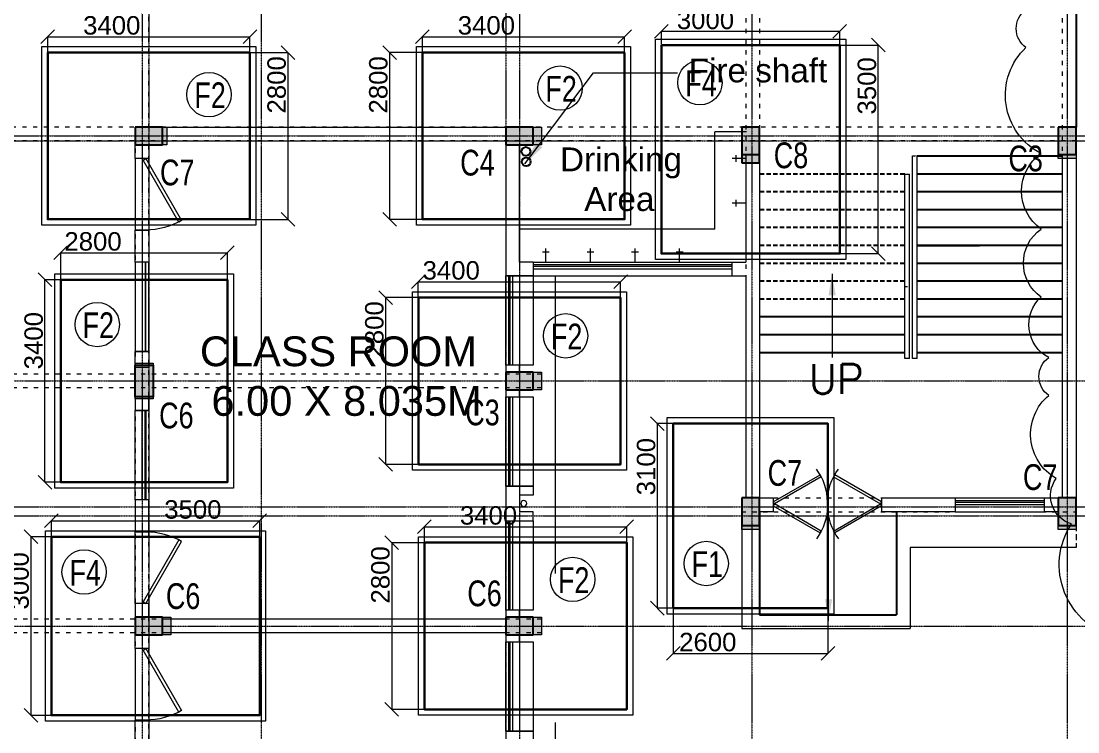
# Model space of a CAD drawing. Header units: inches. Extents: x 719368 to 6315912, y -2624014 to 446967.
# Drawn here: x 5951623 to 5969387, y -2143657 to -2131721 of the extents above; entities that cross this region are included whole.
import ezdxf
from ezdxf.lldxf.tags import DXFTag

# ---------------------------------------------------------------- set-up
doc = ezdxf.new("R2010")
doc.units = ezdxf.units.IN
doc.header["$LTSCALE"] = 20
doc.header["$MEASUREMENT"] = 0
doc.header["$PDMODE"] = 3
for name, pattern in [('ACAD_ISO03W100', [30, 12, -18]), ('CENTER', [2, 1.25, -0.25, 0.25, -0.25]), ('CENTER2', [1.125, 0.75, -0.125, 0.125, -0.125]), ('DASHED2', [0.375, 0.25, -0.125]), ('HIDDEN', [0.375, 0.25, -0.125])]:
    doc.linetypes.add(name, pattern=pattern)
doc.layers.get('0').update_dxf_attribs({"color": 51, "lineweight": 30})
doc.layers.get('Defpoints').update_dxf_attribs({"lineweight": 25})
for name, color, linetype in [('BL', 1, 'Continuous'), ('expension joint', 248, 'Continuous'), ('STAIRS', 1, 'Continuous')]:
    doc.layers.add(name, color=color, linetype=linetype)
for name, color, linetype, lineweight in [('CLL LEV.', 252, 'Continuous', 18), ('COL HATCH', 254, 'Continuous', 5), ('COL.FILL', 6, 'Continuous', 20), ('COLUMN', 2, 'Continuous', 25), ('DIM', 7, 'Continuous', 13), ('DOOR', 43, 'Continuous', 13), ('FIXTURE', 15, 'DASHDOT', 9), ('FOOTING', 73, 'Continuous', 30), ('glass', 5, 'Continuous', 18), ('GRID', 202, 'CENTER', 5), ('HACHE', 6, 'Continuous', 9), ('HIDDEN', 181, 'ACAD_ISO03W100', 18), ('PROJ.', 30, 'DASHED2', 13), ('Railing', 34, 'Continuous', 20), ('STAIR', 4, 'Continuous', 25), ('Text', 7, 'Continuous', 15), ('Ventilator', 6, 'DASHED', 20), ('WALL', 1, 'Continuous', 18), ('window', 71, 'Continuous', 18), ('Window-Wall', 7, 'Continuous', 20)]:
    doc.layers.add(name, color=color, linetype=linetype, lineweight=lineweight)
doc.styles.add('BOLD', font='arial.ttf')
doc.styles.add('DIM SUMBI', font='arial.ttf')
doc.styles.add('L120', font='simplex.shx', dxfattribs={"height": 1})
doc.styles.add('Tabrej', font='romans.shx')
tags = doc.linetypes.add('DASHDOT', pattern=[1, 0.5, -0.25, 0, -0.25]).pattern_tags.tags
tags[10:11] = [DXFTag(74, 4), DXFTag(75, 0), DXFTag(340, '0'), DXFTag(46, 1.0), DXFTag(50, 0.0), DXFTag(44, 0.0), DXFTag(45, 0.0)]
tags[8:9] = [DXFTag(74, 4), DXFTag(75, 0), DXFTag(340, '0'), DXFTag(46, 1.0), DXFTag(50, 0.0), DXFTag(44, 0.0), DXFTag(45, 0.0)]
tags[6:7] = [DXFTag(74, 4), DXFTag(75, 0), DXFTag(340, '0'), DXFTag(46, 1.0), DXFTag(50, 0.0), DXFTag(44, 0.0), DXFTag(45, 0.0)]
tags[4:5] = [DXFTag(74, 4), DXFTag(75, 0), DXFTag(340, '0'), DXFTag(46, 1.0), DXFTag(50, 0.0), DXFTag(44, 0.0), DXFTag(45, 0.0)]
tags = doc.linetypes.add('DASHED', pattern=[0.75, 0.5, -0.25]).pattern_tags.tags
tags[6:7] = [DXFTag(74, 4), DXFTag(75, 0), DXFTag(340, '0'), DXFTag(46, 1.0), DXFTag(50, 0.0), DXFTag(44, 0.0), DXFTag(45, 0.0)]
tags[4:5] = [DXFTag(74, 4), DXFTag(75, 0), DXFTag(340, '0'), DXFTag(46, 1.0), DXFTag(50, 0.0), DXFTag(44, 0.0), DXFTag(45, 0.0)]
doc.dimstyles.new('Current Dim style', dxfattribs={"dimscale": 0.3, "dimtxt": 1.8, "dimasz": 1.2, "dimexe": 0.18, "dimexo": 1, "dimgap": 0.09, "dimtad": 0, "dimzin": 0, "dimdsep": 46, "dimtxsty": 'Tabrej', "dimcen": 0.09, "dimclrd": 256, "dimclre": 256, "dimclrt": 7, "dimadec": 0, "dimazin": 0, "dimtfac": 1, "dimtofl": 0, "dimtmove": 2, "dimatfit": 3, "dimfxl": 0, "dimtolj": 1, "dimtzin": 0, "dimlwd": -1, "dimlwe": -1, "dimarcsym": 0})
doc.dimstyles.new('DIM', dxfattribs={"dimtxt": 0.8, "dimasz": 0.4, "dimexe": 0.18, "dimexo": 0.0625, "dimgap": 0.1, "dimtad": 0, "dimdec": 3, "dimzin": 0, "dimdsep": 46, "dimtxsty": 'Tabrej', "dimcen": 0, "dimclrd": 251, "dimclre": 256, "dimclrt": 7, "dimadec": 0, "dimazin": 0, "dimtfac": 1, "dimtdec": 3, "dimtofl": 0, "dimtmove": 0, "dimatfit": 3, "dimfxl": 0, "dimtolj": 1, "dimtzin": 0, "dimlwd": -1, "dimlwe": -1, "dimarcsym": 0})
doc.dimstyles.new('PL1', dxfattribs={"dimtxt": 275, "dimasz": 230, "dimexe": 0.18, "dimexo": 12, "dimgap": 30, "dimtad": 1, "dimjust": 1, "dimdec": 0, "dimzin": 0, "dimdsep": 46, "dimtxsty": 'BOLD', "dimblk": 'OBLIQUE', "dimcen": 0.09, "dimclrd": 256, "dimclre": 256, "dimadec": 0, "dimazin": 0, "dimtfac": 1, "dimtdec": 0, "dimtofl": 0, "dimtmove": 0, "dimatfit": 3, "dimfxl": 0, "dimtolj": 1, "dimtzin": 0, "dimlwd": -1, "dimlwe": -1, "dimarcsym": 0})

# ---------------------------------------------------------------- blocks, each defined once
blk = doc.blocks.new('C2')
at = {"layer": 'COLUMN'}
h = blk.add_hatch(color=7, dxfattribs=at)
h.dxf.hatch_style = 1
h.paths.add_polyline_path([(0.3, 0), (0, 0), (0, -0.6), (0.3, -0.6)])
for p, q in [((0, 0), (0, -0.6)), ((0.3, 0), (0, 0)), ((0.3, -0.6), (0.3, 0)), ((0, -0.6), (0.3, -0.6))]:
    blk.add_line(p, q, dxfattribs=at)
blk = doc.blocks.new('_Oblique')
at = {"layer": 'STAIR', "color": 0, "lineweight": -2}
blk.add_line((-0.5, -0.5), (0.5, 0.5), dxfattribs=at)
blk = doc.blocks.new('*D211')
at = {"layer": 'Defpoints', "color": 0, "transparency": 16777216}
for p in [(5954557, -2132250), (5954992, -2135050), (5956107, -2135050)]:
    blk.add_point(p, dxfattribs=at)
at = {"layer": 'DIM', "transparency": 16777216}
for p, q in [((5954569, -2132250), (5956107, -2132250)), ((5956107, -2132250), (5956107, -2135050)), ((5955004, -2135050), (5956107, -2135050))]:
    blk.add_line(p, q, dxfattribs=at)
at = {"layer": 'DIM', "transparency": 16777216, "xscale": 230, "yscale": 230, "zscale": 230}
for p, rotation in [((5956107, -2132250), 90), ((5956107, -2135050), 270)]:
    blk.add_blockref('_Oblique', p, dxfattribs=dict(at, rotation=rotation))
at = {"layer": 'DIM', "color": 0, "transparency": 16777216, "insert": (5955919, -2132791), "char_height": 310, "attachment_point": 5, "rotation": 90, "style": 'BOLD'}
blk.add_mtext('\\A1;2800', dxfattribs=at)
blk = doc.blocks.new('*D212')
at = {"layer": 'Defpoints', "color": 0, "transparency": 16777216}
for p in [(5955470, -2131982), (5952070, -2132496), (5955470, -2132488)]:
    blk.add_point(p, dxfattribs=at)
at = {"layer": 'DIM', "transparency": 16777216}
for p, q in [((5952070, -2132484), (5952070, -2131982)), ((5952070, -2131982), (5955470, -2131982)), ((5955470, -2132476), (5955470, -2131982))]:
    blk.add_line(p, q, dxfattribs=at)
at = {"layer": 'DIM', "transparency": 16777216, "xscale": 230, "yscale": 230, "zscale": 230, "rotation": 180}
blk.add_blockref('_Oblique', (5952070, -2131982), dxfattribs=at)
at = {"layer": 'DIM', "transparency": 16777216, "xscale": 230, "yscale": 230, "zscale": 230}
blk.add_blockref('_Oblique', (5955470, -2131982), dxfattribs=at)
at = {"layer": 'DIM', "color": 0, "transparency": 16777216, "insert": (5953147, -2131794), "char_height": 310, "attachment_point": 5, "style": 'BOLD'}
blk.add_mtext('\\A1;3400', dxfattribs=at)
blk = doc.blocks.new('*D213')
at = {"layer": 'Defpoints', "color": 0, "transparency": 16777216}
for p in [(5958832, -2132250), (5957817, -2135050), (5958804, -2135050)]:
    blk.add_point(p, dxfattribs=at)
at = {"layer": 'DIM', "transparency": 16777216}
for p, q in [((5958820, -2132250), (5957817, -2132250)), ((5957817, -2132250), (5957817, -2135050)), ((5958792, -2135050), (5957817, -2135050))]:
    blk.add_line(p, q, dxfattribs=at)
at = {"layer": 'DIM', "transparency": 16777216, "xscale": 230, "yscale": 230, "zscale": 230}
for p, rotation in [((5957817, -2132250), 90), ((5957817, -2135050), 270)]:
    blk.add_blockref('_Oblique', p, dxfattribs=dict(at, rotation=rotation))
at = {"layer": 'DIM', "color": 0, "transparency": 16777216, "insert": (5957629, -2132791), "char_height": 310, "attachment_point": 5, "rotation": 90, "style": 'BOLD'}
blk.add_mtext('\\A1;2800', dxfattribs=at)
blk = doc.blocks.new('*D214')
at = {"layer": 'Defpoints', "color": 0, "transparency": 16777216}
for p in [(5961768, -2131982), (5958368, -2132496), (5961768, -2132488)]:
    blk.add_point(p, dxfattribs=at)
at = {"layer": 'DIM', "transparency": 16777216}
for p, q in [((5958368, -2132484), (5958368, -2131982)), ((5958368, -2131982), (5961768, -2131982)), ((5961768, -2132476), (5961768, -2131982))]:
    blk.add_line(p, q, dxfattribs=at)
at = {"layer": 'DIM', "transparency": 16777216, "xscale": 230, "yscale": 230, "zscale": 230, "rotation": 180}
blk.add_blockref('_Oblique', (5958368, -2131982), dxfattribs=at)
at = {"layer": 'DIM', "transparency": 16777216, "xscale": 230, "yscale": 230, "zscale": 230}
blk.add_blockref('_Oblique', (5961768, -2131982), dxfattribs=at)
at = {"layer": 'DIM', "color": 0, "transparency": 16777216, "insert": (5959444, -2131794), "char_height": 310, "attachment_point": 5, "style": 'BOLD'}
blk.add_mtext('\\A1;3400', dxfattribs=at)
blk = doc.blocks.new('*D215')
at = {"layer": 'Defpoints', "color": 0, "transparency": 16777216}
for p in [(5965385, -2131891), (5962385, -2132124), (5965385, -2132124)]:
    blk.add_point(p, dxfattribs=at)
at = {"layer": 'DIM', "transparency": 16777216}
for p, q in [((5962385, -2132112), (5962385, -2131891)), ((5962385, -2131891), (5965385, -2131891)), ((5965385, -2132112), (5965385, -2131891))]:
    blk.add_line(p, q, dxfattribs=at)
at = {"layer": 'DIM', "transparency": 16777216, "xscale": 230, "yscale": 230, "zscale": 230, "rotation": 180}
blk.add_blockref('_Oblique', (5962385, -2131891), dxfattribs=at)
at = {"layer": 'DIM', "transparency": 16777216, "xscale": 230, "yscale": 230, "zscale": 230}
blk.add_blockref('_Oblique', (5965385, -2131891), dxfattribs=at)
at = {"layer": 'DIM', "color": 0, "transparency": 16777216, "insert": (5963127, -2131702), "char_height": 310, "attachment_point": 5, "style": 'BOLD'}
blk.add_mtext('\\A1;3000', dxfattribs=at)
blk = doc.blocks.new('*D216')
at = {"layer": 'Defpoints', "color": 0, "transparency": 16777216}
for p in [(5964947, -2132124), (5966031, -2132124), (5964785, -2135624)]:
    blk.add_point(p, dxfattribs=at)
at = {"layer": 'DIM', "transparency": 16777216}
for p, q in [((5964959, -2132124), (5966031, -2132124)), ((5966031, -2135624), (5966031, -2132124)), ((5964797, -2135624), (5966031, -2135624))]:
    blk.add_line(p, q, dxfattribs=at)
at = {"layer": 'DIM', "transparency": 16777216, "xscale": 230, "yscale": 230, "zscale": 230}
for p, rotation in [((5966031, -2132124), 90), ((5966031, -2135624), 270)]:
    blk.add_blockref('_Oblique', p, dxfattribs=dict(at, rotation=rotation))
at = {"layer": 'DIM', "color": 0, "transparency": 16777216, "insert": (5965842, -2132808), "char_height": 310, "attachment_point": 5, "rotation": 90, "style": 'BOLD'}
blk.add_mtext('\\A1;3500', dxfattribs=at)
blk = doc.blocks.new('*D219')
at = {"layer": 'Defpoints', "color": 0, "transparency": 16777216}
for p in [(5955090, -2135611), (5952290, -2136065), (5955090, -2136065)]:
    blk.add_point(p, dxfattribs=at)
at = {"layer": 'DIM', "transparency": 16777216}
for p, q in [((5952290, -2136053), (5952290, -2135610)), ((5952290, -2135611), (5955090, -2135611)), ((5955090, -2136053), (5955090, -2135610))]:
    blk.add_line(p, q, dxfattribs=at)
at = {"layer": 'DIM', "transparency": 16777216, "xscale": 230, "yscale": 230, "zscale": 230, "rotation": 180}
blk.add_blockref('_Oblique', (5952290, -2135611), dxfattribs=at)
at = {"layer": 'DIM', "transparency": 16777216, "xscale": 230, "yscale": 230, "zscale": 230}
blk.add_blockref('_Oblique', (5955090, -2135611), dxfattribs=at)
at = {"layer": 'DIM', "color": 0, "transparency": 16777216, "insert": (5952832, -2135422), "char_height": 310, "attachment_point": 5, "style": 'BOLD'}
blk.add_mtext('\\A1;2800', dxfattribs=at)
blk = doc.blocks.new('*D220')
at = {"layer": 'Defpoints', "color": 0, "transparency": 16777216}
for p in [(5952023, -2136065), (5952529, -2136065), (5952536, -2139465)]:
    blk.add_point(p, dxfattribs=at)
at = {"layer": 'DIM', "transparency": 16777216}
for p, q in [((5952517, -2136065), (5952023, -2136065)), ((5952023, -2139465), (5952023, -2136065)), ((5952524, -2139465), (5952023, -2139465))]:
    blk.add_line(p, q, dxfattribs=at)
at = {"layer": 'DIM', "transparency": 16777216, "xscale": 230, "yscale": 230, "zscale": 230}
for p, rotation in [((5952023, -2136065), 90), ((5952023, -2139465), 270)]:
    blk.add_blockref('_Oblique', p, dxfattribs=dict(at, rotation=rotation))
at = {"layer": 'DIM', "color": 0, "transparency": 16777216, "insert": (5951835, -2137088), "char_height": 310, "attachment_point": 5, "rotation": 90, "style": 'BOLD'}
blk.add_mtext('\\A1;3400', dxfattribs=at)
blk = doc.blocks.new('*D221')
at = {"layer": 'Defpoints', "color": 0, "transparency": 16777216}
for p in [(5958765, -2136365), (5957750, -2139165), (5958736, -2139165)]:
    blk.add_point(p, dxfattribs=at)
at = {"layer": 'DIM', "transparency": 16777216}
for p, q in [((5958753, -2136365), (5957750, -2136365)), ((5957750, -2136365), (5957750, -2139165)), ((5958724, -2139165), (5957750, -2139165))]:
    blk.add_line(p, q, dxfattribs=at)
at = {"layer": 'DIM', "transparency": 16777216, "xscale": 230, "yscale": 230, "zscale": 230}
for p, rotation in [((5957750, -2136365), 90), ((5957750, -2139165), 270)]:
    blk.add_blockref('_Oblique', p, dxfattribs=dict(at, rotation=rotation))
at = {"layer": 'DIM', "color": 0, "transparency": 16777216, "insert": (5957562, -2136906), "char_height": 310, "attachment_point": 5, "rotation": 90, "style": 'BOLD'}
blk.add_mtext('\\A1;2800', dxfattribs=at)
blk = doc.blocks.new('*D222')
at = {"layer": 'Defpoints', "color": 0, "transparency": 16777216}
for p in [(5961700, -2136097), (5958300, -2136611), (5961700, -2136603)]:
    blk.add_point(p, dxfattribs=at)
at = {"layer": 'DIM', "transparency": 16777216}
for p, q in [((5958300, -2136599), (5958300, -2136097)), ((5958300, -2136097), (5961700, -2136097)), ((5961700, -2136591), (5961700, -2136097))]:
    blk.add_line(p, q, dxfattribs=at)
at = {"layer": 'DIM', "transparency": 16777216, "xscale": 230, "yscale": 230, "zscale": 230, "rotation": 180}
blk.add_blockref('_Oblique', (5958300, -2136097), dxfattribs=at)
at = {"layer": 'DIM', "transparency": 16777216, "xscale": 230, "yscale": 230, "zscale": 230}
blk.add_blockref('_Oblique', (5961700, -2136097), dxfattribs=at)
at = {"layer": 'DIM', "color": 0, "transparency": 16777216, "insert": (5958853, -2135909), "char_height": 310, "attachment_point": 5, "style": 'BOLD'}
blk.add_mtext('\\A1;3400', dxfattribs=at)
blk = doc.blocks.new('*D223')
at = {"layer": 'Defpoints', "color": 0, "transparency": 16777216}
for p in [(5965185, -2141130), (5962585, -2141273), (5965185, -2142339)]:
    blk.add_point(p, dxfattribs=at)
at = {"layer": 'DIM', "transparency": 16777216}
for p, q in [((5965185, -2141142), (5965185, -2142339)), ((5962585, -2141285), (5962585, -2142339)), ((5962585, -2142339), (5965185, -2142339))]:
    blk.add_line(p, q, dxfattribs=at)
at = {"layer": 'DIM', "transparency": 16777216, "xscale": 230, "yscale": 230, "zscale": 230, "rotation": 180}
blk.add_blockref('_Oblique', (5962585, -2142339), dxfattribs=at)
at = {"layer": 'DIM', "transparency": 16777216, "xscale": 230, "yscale": 230, "zscale": 230}
blk.add_blockref('_Oblique', (5965185, -2142339), dxfattribs=at)
at = {"layer": 'DIM', "color": 0, "transparency": 16777216, "insert": (5963166, -2142151), "char_height": 310, "attachment_point": 5, "style": 'BOLD'}
blk.add_mtext('\\A1;2600', dxfattribs=at)
blk = doc.blocks.new('*D224')
at = {"layer": 'Defpoints', "color": 0, "transparency": 16777216}
for p in [(5962318, -2138480), (5962824, -2138480), (5962831, -2141580)]:
    blk.add_point(p, dxfattribs=at)
at = {"layer": 'DIM', "transparency": 16777216}
for p, q in [((5962812, -2138480), (5962318, -2138480)), ((5962318, -2141580), (5962318, -2138480)), ((5962819, -2141580), (5962318, -2141580))]:
    blk.add_line(p, q, dxfattribs=at)
at = {"layer": 'DIM', "transparency": 16777216, "xscale": 230, "yscale": 230, "zscale": 230}
for p, rotation in [((5962318, -2138480), 90), ((5962318, -2141580), 270)]:
    blk.add_blockref('_Oblique', p, dxfattribs=dict(at, rotation=rotation))
at = {"layer": 'DIM', "color": 0, "transparency": 16777216, "insert": (5962130, -2139203), "char_height": 310, "attachment_point": 5, "rotation": 90, "style": 'BOLD'}
blk.add_mtext('\\A1;3100', dxfattribs=at)
blk = doc.blocks.new('*D227')
at = {"layer": 'Defpoints', "color": 0, "transparency": 16777216}
for p in [(5952938, -2140380), (5951788, -2143380), (5952581, -2143380)]:
    blk.add_point(p, dxfattribs=at)
at = {"layer": 'DIM', "transparency": 16777216}
for p, q in [((5952926, -2140380), (5951787, -2140380)), ((5951788, -2140380), (5951788, -2143380)), ((5952569, -2143380), (5951787, -2143380))]:
    blk.add_line(p, q, dxfattribs=at)
at = {"layer": 'DIM', "transparency": 16777216, "xscale": 230, "yscale": 230, "zscale": 230}
for p, rotation in [((5951788, -2140380), 90), ((5951788, -2143380), 270)]:
    blk.add_blockref('_Oblique', p, dxfattribs=dict(at, rotation=rotation))
at = {"layer": 'DIM', "color": 0, "transparency": 16777216, "insert": (5951599, -2141121), "char_height": 310, "attachment_point": 5, "rotation": 90, "style": 'BOLD'}
blk.add_mtext('\\A1;3000', dxfattribs=at)
blk = doc.blocks.new('*D228')
at = {"layer": 'Defpoints', "color": 0, "transparency": 16777216}
for p in [(5955633, -2140112), (5952133, -2140626), (5955633, -2140618)]:
    blk.add_point(p, dxfattribs=at)
at = {"layer": 'DIM', "transparency": 16777216}
for p, q in [((5952133, -2140614), (5952133, -2140112)), ((5952133, -2140112), (5955633, -2140112)), ((5955633, -2140606), (5955633, -2140112))]:
    blk.add_line(p, q, dxfattribs=at)
at = {"layer": 'DIM', "transparency": 16777216, "xscale": 230, "yscale": 230, "zscale": 230, "rotation": 180}
blk.add_blockref('_Oblique', (5952133, -2140112), dxfattribs=at)
at = {"layer": 'DIM', "transparency": 16777216, "xscale": 230, "yscale": 230, "zscale": 230}
blk.add_blockref('_Oblique', (5955633, -2140112), dxfattribs=at)
at = {"layer": 'DIM', "color": 0, "transparency": 16777216, "insert": (5954510, -2139924), "char_height": 310, "attachment_point": 5, "style": 'BOLD'}
blk.add_mtext('\\A1;3500', dxfattribs=at)
blk = doc.blocks.new('*D229')
at = {"layer": 'Defpoints', "color": 0, "transparency": 16777216}
for p in [(5958868, -2140480), (5957853, -2143280), (5958839, -2143280)]:
    blk.add_point(p, dxfattribs=at)
at = {"layer": 'DIM', "transparency": 16777216}
for p, q in [((5958856, -2140480), (5957853, -2140480)), ((5957853, -2140480), (5957853, -2143280)), ((5958827, -2143280), (5957853, -2143280))]:
    blk.add_line(p, q, dxfattribs=at)
at = {"layer": 'DIM', "transparency": 16777216, "xscale": 230, "yscale": 230, "zscale": 230}
for p, rotation in [((5957853, -2140480), 90), ((5957853, -2143280), 270)]:
    blk.add_blockref('_Oblique', p, dxfattribs=dict(at, rotation=rotation))
at = {"layer": 'DIM', "color": 0, "transparency": 16777216, "insert": (5957664, -2141021), "char_height": 310, "attachment_point": 5, "rotation": 90, "style": 'BOLD'}
blk.add_mtext('\\A1;2800', dxfattribs=at)
blk = doc.blocks.new('*D230')
at = {"layer": 'Defpoints', "color": 0, "transparency": 16777216}
for p in [(5961803, -2140212), (5958403, -2140726), (5961803, -2140718)]:
    blk.add_point(p, dxfattribs=at)
at = {"layer": 'DIM', "transparency": 16777216}
for p, q in [((5958403, -2140714), (5958403, -2140212)), ((5958403, -2140212), (5961803, -2140212)), ((5961803, -2140706), (5961803, -2140212))]:
    blk.add_line(p, q, dxfattribs=at)
at = {"layer": 'DIM', "transparency": 16777216, "xscale": 230, "yscale": 230, "zscale": 230, "rotation": 180}
blk.add_blockref('_Oblique', (5958403, -2140212), dxfattribs=at)
at = {"layer": 'DIM', "transparency": 16777216, "xscale": 230, "yscale": 230, "zscale": 230}
blk.add_blockref('_Oblique', (5961803, -2140212), dxfattribs=at)
at = {"layer": 'DIM', "color": 0, "transparency": 16777216, "insert": (5959480, -2140024), "char_height": 310, "attachment_point": 5, "style": 'BOLD'}
blk.add_mtext('\\A1;3400', dxfattribs=at)
blk = doc.blocks.new('1.5 M Window')
at = {"layer": 'CLL LEV.'}
for p, q in [((-0.23, 0), (-0.46, 0)), ((-0.46, 0), (-0.46, -1.5)), ((-0.46, -1.5), (-0.23, -1.5))]:
    blk.add_line(p, q, dxfattribs=at)
at = {"layer": 'window'}
for p, q in [((-0.065, 0), (-0.065, -1.5)), ((-0.05, -1.5), (-0.05, 0))]:
    blk.add_line(p, q, dxfattribs=at)
at = {"layer": 'Window-Wall'}
for p, q in [((0, 0), (-0.23, 0)), ((-0.23, 0), (-0.23, -1.5)), ((-0.115, 0), (-0.115, -1.5)), ((0, -1.5), (0, 0)), ((-0.23, -1.5), (0, -1.5))]:
    blk.add_line(p, q, dxfattribs=at)
blk = doc.blocks.new('VENTILATOR')
at = {"layer": 'Ventilator', "ltscale": 0.02}
for p, q in [((-0.18, -1.5), (-0.18, 0)), ((-0.165, 0), (-0.165, -1.5))]:
    blk.add_line(p, q, dxfattribs=at)
at = {"layer": 'Window-Wall'}
for p, q in [((-0.23, 0), (0, 0)), ((-0.23, -1.5), (-0.23, 0)), ((-0.115, 0), (-0.115, -1.5)), ((0, 0), (0, -1.5)), ((-0.23, -1.5), (0, -1.5))]:
    blk.add_line(p, q, dxfattribs=at)
blk = doc.blocks.new('New Shaft')
at = {"layer": 'FIXTURE'}
blk.add_circle((0.327, -0.302), 0.05, dxfattribs=at)
at = {"layer": 'WALL'}
for p, q in [((0.035, 0), (0.62, 0)), ((0.035, 0), (0.035, -0.46)), ((0.62, 0), (0.62, -0.46)), ((0.185, -0.46), (0.185, -0.23)), ((0.185, -0.23), (0.47, -0.23)), ((0.47, -0.46), (0.47, -0.23)), ((0.035, -0.46), (0.185, -0.46)), ((0.62, -0.46), (0.47, -0.46))]:
    blk.add_line(p, q, dxfattribs=at)
blk = doc.blocks.new('*U81')
for p, q in [((0, 0), (0, 6)), ((40, 0), (40, 6))]:
    blk.add_line(p, q)
blk.add_lwpolyline([(0, 0), (34.64, -20), (35.52, -18.48), (0.88, 1.52)], close=True)
blk.add_arc((0, 0), 40, 330, 360)
blk = doc.blocks.new('New Doors')
at = {"layer": 'DOOR'}
blk.add_line((0, 0.18), (1.199, 0.18), dxfattribs=at)
at = {"layer": 'DOOR', "xscale": 0.0299845412869386, "yscale": 0.0299845412869386, "zscale": 0.0299845412869386}
blk.add_blockref('*U81', (0, 0), dxfattribs=at)
blk = doc.blocks.new('A$C65A3360F')
at = {"layer": 'FIXTURE', "linetype": 'CENTER2'}
for p, q in [((0, 0), (-0.23, 0)), ((0, 0), (-0.23, 0)), ((-0.166, 0.057), (-0.166, 0)), ((-0.166, 0.057), (-0.166, 0)), ((-0.166, 0), (-0.166, -0.057)), ((-0.166, 0), (-0.166, -0.057))]:
    blk.add_line(p, q, dxfattribs=at)
blk = doc.blocks.new('Door - Left Hung 36 in.')
blk.add_lwpolyline([(0.75, -1.3), (0, 0), (31.18, 18), (31.93, 16.7)], close=True)
blk.add_arc((0, 0), 36, 0, 37.31013)
blk = doc.blocks.new('A$C0E890EBD')
at = {"layer": 'COL HATCH', "linetype": 'CENTER2'}
h = blk.add_hatch(color=3, dxfattribs=at)
h.dxf.hatch_style = 1
h.paths.add_polyline_path([(22.4234, 8.53), (22.4234, 8.23), (22.8834, 8.23), (22.8834, 8.53)])
h = blk.add_hatch(color=3, dxfattribs=at)
h.dxf.hatch_style = 1
h.paths.add_polyline_path([(28.6534, 8.53), (28.6534, 8.23), (29.1134, 8.23), (29.1134, 8.53)])
h = blk.add_hatch(color=3, dxfattribs=at)
h.dxf.hatch_style = 1
h.paths.add_polyline_path([(32.9184, 8.53), (32.6184, 8.53), (32.6184, 8.07), (32.9184, 8.07)])
h = blk.add_hatch(color=3, dxfattribs=at)
h.dxf.hatch_style = 1
h.paths.add_polyline_path([(38.2384, 8.53), (37.9384, 8.53), (37.9384, 8.07), (38.2384, 8.07)])
at = {"layer": 'COL HATCH'}
h = blk.add_hatch(color=3, dxfattribs=at)
h.dxf.hatch_style = 1
h.paths.add_polyline_path([(22.4234, 4.53), (22.7234, 4.53), (22.7234, 4), (22.4234, 4)])
at = {"layer": 'COL HATCH', "linetype": 'CENTER2'}
h = blk.add_hatch(color=3, dxfattribs=at)
h.dxf.hatch_style = 1
h.paths.add_polyline_path([(28.6534, 4.415), (28.6534, 4.115), (29.1134, 4.115), (29.1134, 4.415)])
h = blk.add_hatch(color=3, dxfattribs=at)
h.dxf.hatch_style = 1
h.paths.add_polyline_path([(32.9184, 2.3), (32.6184, 2.3), (32.6184, 1.84), (32.9184, 1.84)])
h = blk.add_hatch(color=3, dxfattribs=at)
h.dxf.hatch_style = 1
h.paths.add_polyline_path([(38.2384, 2.3), (37.9384, 2.3), (37.9384, 1.84), (38.2384, 1.84)])
h = blk.add_hatch(color=3, dxfattribs=at)
h.dxf.hatch_style = 1
h.paths.add_polyline_path([(22.4234, 0.3), (22.4234, 0), (22.8834, 0), (22.8834, 0.3)])
h = blk.add_hatch(color=3, dxfattribs=at)
h.dxf.hatch_style = 1
h.paths.add_polyline_path([(28.6534, 0.3), (28.6534, 0), (29.1134, 0), (29.1134, 0.3)])
at = {"layer": 'BL'}
for centre in [(28.9909, 8.1199), (28.9961, 7.9458)]:
    blk.add_circle(centre, 0.075, dxfattribs=at)
at = {"layer": 'COLUMN', "color": 3}
for p, q in [((22.4234, 4), (22.4234, 4.53)), ((22.4234, 4.53), (22.7234, 4.53)), ((22.7234, 4.53), (22.7234, 4)), ((22.7234, 4), (22.4234, 4))]:
    blk.add_line(p, q, dxfattribs=at)
at = {"layer": 'COLUMN', "color": 3, "linetype": 'CENTER2'}
for points in [[(22.4234, 8.53), (22.4234, 8.23), (22.8834, 8.23), (22.8834, 8.53), (22.4234, 8.53)], [(28.6534, 8.53), (28.6534, 8.23), (29.1134, 8.23), (29.1134, 8.53), (28.6534, 8.53)], [(32.9184, 8.53), (32.6184, 8.53), (32.6184, 8.07), (32.9184, 8.07), (32.9184, 8.53)], [(38.2384, 8.53), (37.9384, 8.53), (37.9384, 8.07), (38.2384, 8.07), (38.2384, 8.53)], [(28.6534, 4.415), (28.6534, 4.115), (29.1134, 4.115), (29.1134, 4.415), (28.6534, 4.415)], [(32.9184, 2.3), (32.6184, 2.3), (32.6184, 1.84), (32.9184, 1.84), (32.9184, 2.3)], [(38.2384, 2.3), (37.9384, 2.3), (37.9384, 1.84), (38.2384, 1.84), (38.2384, 2.3)], [(22.4234, 0.3), (22.4234, 0), (22.8834, 0), (22.8834, 0.3), (22.4234, 0.3)], [(28.6534, 0.3), (28.6534, 0), (29.1134, 0), (29.1134, 0.3), (28.6534, 0.3)]]:
    blk.add_lwpolyline(points, dxfattribs=at)
at = {"layer": 'expension joint'}
blk.add_line((38.2384, 11.88), (38.2384, 8.53), dxfattribs=at)
at = {"layer": 'FIXTURE'}
for p, q in [((32.6984, 8.4476), (32.1684, 8.4476)), ((32.1684, 6.8126), (32.1684, 8.4472)), ((32.1684, 6.8126), (28.8834, 6.8126))]:
    blk.add_line(p, q, dxfattribs=at)
at = {"layer": 'glass', "lineweight": 5}
for p, q in [((29.1134, 6.22), (32.4584, 6.22)), ((32.4584, 6.185), (29.1134, 6.185)), ((36.2084, 2.26), (37.7084, 2.26)), ((37.7084, 2.225), (36.2084, 2.225))]:
    blk.add_line(p, q, dxfattribs=at)
at = {"layer": 'PROJ.'}
for p, q in [((28.8834, 6.03), (29.4834, 6.03)), ((29.4834, 6.03), (29.4834, -7.93)), ((32.6184, 1.84), (32.6184, 0.11)), ((35.4504, 1.47), (35.4504, 0.11)), ((38.2384, 1.47), (35.4504, 1.47)), ((32.6184, 0.11), (35.4504, 0.11))]:
    blk.add_line(p, q, dxfattribs=at)
at = {"layer": 'PROJ.', "ltscale": 0.02}
blk.add_line((38.2384, 1.84), (38.2384, 1.47), dxfattribs=at)
at = {"layer": 'Railing', "linetype": 'DASHED'}
for p, q in [((35.4884, 6.215), (35.4884, 8.048)), ((35.5684, 6.215), (35.5684, 8.048)), ((35.4884, 4.64), (35.4884, 6.215)), ((35.5684, 4.64), (35.5684, 6.215)), ((35.3584, 4.64), (35.3584, 5.8546)), ((35.4384, 4.64), (35.4384, 5.8546)), ((35.4384, 4.64), (35.3584, 4.64)), ((35.5684, 4.64), (35.4884, 4.64))]:
    blk.add_line(p, q, dxfattribs=at)
at = {"layer": 'Railing', "linetype": 'HIDDEN', "ltscale": 0.01}
for p, q in [((35.4884, 8.048), (35.5684, 8.048)), ((35.3584, 5.8546), (35.4384, 5.8546))]:
    blk.add_line(p, q, dxfattribs=at)
at = {"layer": 'STAIRS'}
for p, q in [((38.0084, 8.04), (35.5684, 8.04)), ((38.0084, 7.74), (35.5684, 7.74)), ((38.0084, 7.44), (35.5684, 7.44)), ((38.0084, 7.14), (35.5684, 7.14)), ((38.0084, 6.84), (35.5684, 6.84)), ((38.0084, 6.54), (35.5684, 6.54)), ((35.5684, 6.54), (36.6185, 6.54)), ((38.0084, 6.24), (35.5684, 6.24)), ((38.0084, 5.94), (35.5684, 5.94)), ((38.0084, 5.64), (35.5684, 5.64)), ((35.3584, 5.34), (32.9184, 5.34)), ((38.0084, 5.34), (35.5684, 5.34)), ((35.3584, 5.04), (32.9184, 5.04)), ((38.0084, 5.04), (35.5684, 5.04)), ((35.3584, 4.74), (32.9184, 4.74)), ((38.0084, 4.74), (35.5684, 4.74)), ((32.9184, 2.07), (32.9184, 0.34)), ((35.2204, 2.07), (35.2204, 0.34)), ((32.9184, 0.34), (35.2204, 0.34))]:
    blk.add_line(p, q, dxfattribs=at)
at = {"layer": 'WALL'}
for p, q in [((22.8834, 8.53), (28.6534, 8.53)), ((22.8834, 8.3), (28.6534, 8.3)), ((28.8834, 8.23), (28.6534, 8.23)), ((28.6534, 8.23), (28.6534, 6.03)), ((32.6884, 8.07), (32.6884, 6.26)), ((32.9184, 8.07), (32.9184, 2.3)), ((38.0084, 8.07), (38.0084, 2.3)), ((38.2384, 8.07), (38.2384, 2.3)), ((29.1134, 6.26), (28.8834, 6.26)), ((29.1134, 6.26), (29.1134, 6.03)), ((32.4584, 6.26), (32.6884, 6.26)), ((32.4584, 6.03), (32.4584, 6.26)), ((29.1134, 6.03), (28.6534, 6.03)), ((32.4584, 6.03), (32.6884, 6.03)), ((32.6884, 6.03), (32.6884, 2.3)), ((22.4234, 4.495), (22.6534, 4.495)), ((28.6534, 0.265), (22.8834, 0.265)), ((28.6534, 0.035), (22.8834, 0.035))]:
    blk.add_line(p, q, dxfattribs=at)
for points in [[(22.4234, 8.23), (22.6534, 8.23), (22.6534, 8), (22.4234, 8), (22.4234, 8.23)], [(28.8834, 6.26), (28.8834, 8.23)], [(22.4234, 4.76), (22.6534, 4.76), (22.6534, 4.53), (22.4234, 4.53), (22.4234, 4.76)], [(28.8834, 4.53), (28.6534, 4.53), (28.6534, 4.415), (28.8834, 4.415), (28.8834, 4.53)], [(28.8834, 4.115), (28.6534, 4.115), (28.6534, 4), (28.8834, 4), (28.8834, 4.115)], [(22.4234, 3.77), (22.6534, 3.77), (22.6534, 4), (22.4234, 4), (22.4234, 3.77)], [(32.9184, 2.3), (33.1484, 2.3), (33.1484, 2.07), (32.9184, 2.07), (32.9184, 2.3)], [(37.7084, 2.3), (37.9384, 2.3), (37.9384, 2.07), (37.7084, 2.07), (37.7084, 2.3)], [(22.4234, 0.3), (22.6534, 0.3), (22.6534, 0.53), (22.4234, 0.53), (22.4234, 0.3)], [(28.8834, 0.415), (28.6534, 0.415), (28.6534, 0.3), (28.8834, 0.3), (28.8834, 0.415)], [(28.8834, 0.415), (28.6534, 0.415), (28.6534, 0.3), (28.8834, 0.3), (28.8834, 0.415)], [(22.4234, 0), (22.6534, 0), (22.6534, -0.23), (22.4234, -0.23), (22.4234, 0)], [(28.8834, 0), (28.6534, 0), (28.6534, -0.115), (28.8834, -0.115), (28.8834, 0)]]:
    blk.add_lwpolyline(points, dxfattribs=at)
for points in [[(22.4232, 6.8006), (22.6534, 6.8006), (22.6534, 6.26), (22.4232, 6.26)], [(22.4232, 1.7294), (22.6534, 1.7294), (22.6534, 2.27), (22.4232, 2.27)], [(34.9728, 2.3), (36.2084, 2.3), (36.2084, 2.07), (34.9728, 2.07)], [(22.4232, -1.4294), (22.6534, -1.4294), (22.6534, -1.97), (22.4232, -1.97)]]:
    blk.add_lwpolyline(points, close=True, dxfattribs=at)
at = {"layer": 'Window-Wall', "lineweight": 15}
for p, q in [((29.1134, 6.26), (32.4584, 6.26)), ((32.4584, 6.145), (29.1134, 6.145)), ((29.1134, 6.03), (32.4584, 6.03)), ((36.2084, 2.3), (37.7084, 2.3)), ((36.2084, 2.3), (36.2084, 2.07)), ((37.7084, 2.185), (36.2084, 2.185)), ((36.2084, 2.07), (37.7084, 2.07))]:
    blk.add_line(p, q, dxfattribs=at)
at = {"layer": 'DOOR', "extrusion": (0, 0, -1), "xscale": -0.02527777777140727, "yscale": 0.02527777777140727, "zscale": -0.02527777777140727}
blk.add_blockref('Door - Left Hung 36 in.', (-33.15, 2.2328), dxfattribs=at)
at = {"layer": 'DOOR', "xscale": -0.02527777777140727, "yscale": 0.02527777777140727, "zscale": 0.0252777777714073}
blk.add_blockref('Door - Left Hung 36 in.', (34.97, 2.2328), dxfattribs=at)
at = {"layer": 'DOOR', "xscale": -0.02527777777140727, "yscale": 0.02527777777140727, "zscale": 0.0252777777714073, "rotation": 180}
blk.add_blockref('Door - Left Hung 36 in.', (33.15, 2.1672), dxfattribs=at)
at = {"layer": 'DOOR', "extrusion": (0, 0, -1), "xscale": -0.02527777777140727, "yscale": 0.02527777777140727, "zscale": -0.02527777777140727, "rotation": 180}
blk.add_blockref('Door - Left Hung 36 in.', (-34.97, 2.1672), dxfattribs=at)
at = {"layer": 'FIXTURE'}
for p in [(32.6884, 8), (32.6884, 7.25)]:
    blk.add_blockref('A$C65A3360F', p, dxfattribs=at)
at = {"layer": 'FIXTURE', "rotation": 270}
for p in [(29.3259, 6.26), (30.0759, 6.26), (30.8259, 6.26), (31.5759, 6.26)]:
    blk.add_blockref('A$C65A3360F', p, dxfattribs=at)
at = {"layer": 'WALL', "xscale": -1, "rotation": 90}
for name, p in [('New Doors', (22.6031, 8)), ('New Shaft', (28.6534, 2.535)), ('New Doors', (22.6031, -0.23)), ('New Shaft', (28.6534, -1.58))]:
    blk.add_blockref(name, p, dxfattribs=at)
at = {"layer": 'WALL', "xscale": -1}
blk.add_blockref('VENTILATOR', (22.4234, 6.26), dxfattribs=at)
at = {"layer": 'WALL'}
for name, p, rotation in [('VENTILATOR', (22.4234, 2.27), 180), ('New Doors', (22.6031, 0.53), 90)]:
    blk.add_blockref(name, p, dxfattribs=dict(at, rotation=rotation))
at = {"layer": 'Window-Wall', "xscale": -1}
for p in [(28.6534, 6.03), (28.6534, 4), (28.6534, 1.915), (28.6534, -0.115)]:
    blk.add_blockref('1.5 M Window', p, dxfattribs=at)
at = {"layer": 'Text', "lineweight": 30, "char_height": 0.4, "attachment_point": 1, "style": 'L120'}
for s, width, insert in [('\\pi0.087898;{\\fArial|b0|i0|c0|p34;Fire shaft}', 2.454924, (31.641, 9.6802)), ('\\pi1.2407;{\\fArial|b0|i0|c0|p34;Drinking\\P\\pi1.647;Area}', 4.450523, (28.3249, 8.1871))]:
    blk.add_mtext_dynamic_manual_height_columns(s, width=width, gutter_width=5, heights=[0], dxfattribs=dict(at, insert=insert))
at = {"layer": 'Text', "lineweight": 30, "char_height": 0.5, "attachment_point": 1, "style": 'L120'}
for s, insert, width in [('{\\fArial|b0|i0|c0|p34;CLASS ROOM\\P 6.00 X 8.035M}', (23.5113, 5.0135), 9.930816), ('UP', (33.7469, 4.5476), 1.001447)]:
    blk.add_mtext(s, dxfattribs=dict(at, insert=insert, width=width))
at = {"layer": 'DIM'}
blk.add_leader([(28.9731, 7.9113), (30.1295, 9.4405), (31.542, 9.4405)], dimstyle='DIM', override={"dimgap": 0.1, "dimtad": 0, "dimarcsym": 1}, dxfattribs=at)
for points in [[(34.1384, 6.0657), (34.1384, 4.661)], [(34.0793, 0.2363), (34.0793, 1.6409)]]:
    blk.add_leader(points, dimstyle='Current Dim style', dxfattribs=at)

msp = doc.modelspace()

# ---------------------------------------------------------------- hatches: boundary and pattern name
at = {"layer": 'COL.FILL'}
for points in [[(5953540.4805, -2133799.5333), (5954070.4805, -2133799.5333), (5954070.4805, -2133499.5333), (5953540.4805, -2133499.5333)], [(5959770.482, -2133499.5334), (5959770.482, -2133799.5334), (5960370.482, -2133799.5334), (5960370.482, -2133499.5334)], [(5964035.482, -2133499.5333), (5963735.482, -2133499.5333), (5963735.482, -2134099.5333), (5964035.482, -2134099.5333)], [(5969355.482, -2134029.5333), (5969355.482, -2133499.5333), (5969055.482, -2133499.5333), (5969055.482, -2134029.5333)], [(5953840.4805, -2137464.5333), (5953540.4805, -2137464.5333), (5953540.4805, -2138064.5333), (5953840.4805, -2138064.5333)], [(5959770.482, -2137614.5333), (5959770.482, -2137914.5333), (5960370.482, -2137914.5333), (5960370.482, -2137614.5333)], [(5964035.482, -2140259.488), (5964035.482, -2139729.488), (5963735.482, -2139729.488), (5963735.482, -2140259.488)], [(5969355.482, -2140259.488), (5969355.482, -2139729.488), (5969055.482, -2139729.488), (5969055.482, -2140259.488)], [(5953540.4805, -2141729.5333), (5953540.4805, -2142029.5333), (5954140.4805, -2142029.5333), (5954140.4805, -2141729.5333)], [(5959770.482, -2141729.5333), (5959770.482, -2142029.5333), (5960370.482, -2142029.5333), (5960370.482, -2141729.5333)]]:
    msp.add_hatch(color=256, dxfattribs=at).paths.add_polyline_path(points)

# ---------------------------------------------------------------- linework, layer by layer
for points in [[(5953540.4805, -2133799.5333), (5953540.4805, -2133499.5333), (5954070.4805, -2133499.5333), (5954070.4805, -2133799.5333)], [(5959770.482, -2133799.5334), (5959770.482, -2133499.5334), (5960370.482, -2133499.5334), (5960370.482, -2133799.5334)], [(5963735.482, -2133499.5333), (5964035.482, -2133499.5333), (5964035.482, -2134099.5333), (5963735.482, -2134099.5333)], [(5969355.482, -2134029.5333), (5969055.482, -2134029.5333), (5969055.482, -2133499.5333), (5969355.482, -2133499.5333)], [(5953540.4805, -2137464.5333), (5953840.4805, -2137464.5333), (5953840.4805, -2138064.5333), (5953540.4805, -2138064.5333)], [(5959770.482, -2137914.5333), (5959770.482, -2137614.5333), (5960370.482, -2137614.5333), (5960370.482, -2137914.5333)], [(5964035.482, -2140259.488), (5963735.482, -2140259.488), (5963735.482, -2139729.488), (5964035.482, -2139729.488)], [(5969355.482, -2140259.488), (5969055.482, -2140259.488), (5969055.482, -2139729.488), (5969355.482, -2139729.488)], [(5953540.4805, -2142029.5333), (5953540.4805, -2141729.5333), (5954140.4805, -2141729.5333), (5954140.4805, -2142029.5333)], [(5959770.482, -2142029.5333), (5959770.482, -2141729.5333), (5960370.482, -2141729.5333), (5960370.482, -2142029.5333)]]:
    msp.add_lwpolyline(points, close=True, dxfattribs=at)
at = {"layer": 'DIM'}
msp.add_lwpolyline([(5970040.5126, -2142070.8993, -0.52056705), (5969277.6598, -2140165.8404, -0.52056705), (5969023.3867, -2139403.8194, -0.52056705), (5968896.2418, -2138006.7766, -0.52056705), (5968896.2418, -2137371.7548, -0.52056705), (5968769.0969, -2136355.7226, -0.52056705), (5968769.0969, -2135212.6911, -0.52056705), (5968769.0969, -2133942.6475, -0.52056705), (5968514.8237, -2132164.5943, -0.52056705), (5968514.8237, -2131529.5789, -0.52056705)], format="xyb", dxfattribs=at)
at = {"layer": 'expension joint'}
msp.add_line((5969355.482, -2130149.5333), (5969355.482, -2133499.5333), dxfattribs=at)
at = {"layer": 'FOOTING'}
for points in [[(5962385.482, -2132123.91), (5965385.482, -2132123.91), (5965385.482, -2135623.91), (5962385.482, -2135623.91)], [(5962385.482, -2132123.91), (5965385.482, -2132123.91), (5965385.482, -2135623.91), (5962385.482, -2135623.91)], [(5955470.4805, -2132249.5333), (5955470.4805, -2135049.5333), (5952070.4805, -2135049.5333), (5952070.4805, -2132249.5333)], [(5961767.5548, -2132249.5333), (5961767.5548, -2135049.5333), (5958367.5548, -2135049.5333), (5958367.5548, -2132249.5333)], [(5952290.4805, -2136064.5333), (5955090.4805, -2136064.5333), (5955090.4805, -2139464.5333), (5952290.4805, -2139464.5333)], [(5961700.4808, -2136364.5333), (5961700.4808, -2139164.5333), (5958300.4808, -2139164.5333), (5958300.4808, -2136364.5333)], [(5962585.482, -2138479.5333), (5965185.482, -2138479.5333), (5965185.482, -2141579.5333), (5962585.482, -2141579.5333)], [(5955633.4515, -2140379.5333), (5955633.4515, -2143379.5333), (5952133.4515, -2143379.5333), (5952133.4515, -2140379.5333)], [(5961803.2026, -2140479.5333), (5961803.2026, -2143279.5333), (5958403.2026, -2143279.5333), (5958403.2026, -2140479.5333)]]:
    msp.add_lwpolyline(points, close=True, dxfattribs=at)
at = {"layer": 'GRID', "ltscale": 0.05}
for p, q in [((5953655.4805, -2115272.6697), (5953655.4805, -2155060.0232)), ((5955655.482, -2115272.6697), (5955655.482, -2155060.0232)), ((5959770.482, -2115272.6697), (5959770.482, -2155060.0232)), ((5963904.5661, -2115272.6697), (5963904.5661, -2155060.0232)), ((5969205.482, -2115272.6697), (5969205.482, -2155060.0232)), ((5925637.0672, -2133729.5333), (6041274.9246, -2133729.5333)), ((5926274.7986, -2137764.5344), (6041274.9246, -2137764.5344)), ((5925637.0672, -2140029.488), (6041274.9246, -2140029.488)), ((5926274.7986, -2141879.5344), (6041274.9246, -2141879.5344))]:
    msp.add_line(p, q, dxfattribs=at)
at = {"layer": 'GRID', "color": 190, "ltscale": 0.05}
for p, q in [((5953770.4805, -2115272.6697), (5953770.4805, -2155060.0232)), ((5960000.4805, -2115272.6697), (5960000.4805, -2155060.0232)), ((5925637.0672, -2133649.5344), (6041274.9246, -2133649.5344)), ((5925637.0672, -2139879.5333), (6041274.9246, -2139879.5333))]:
    msp.add_line(p, q, dxfattribs=at)
at = {"layer": 'HACHE'}
for points in [[(5962285.482, -2132023.91), (5965485.482, -2132023.91), (5965485.482, -2135723.91), (5962285.482, -2135723.91)], [(5962285.482, -2132023.91), (5965485.482, -2132023.91), (5965485.482, -2135723.91), (5962285.482, -2135723.91)], [(5955570.4805, -2132149.5333), (5955570.4805, -2135149.5333), (5951970.4805, -2135149.5333), (5951970.4805, -2132149.5333)], [(5961867.5548, -2132149.5333), (5961867.5548, -2135149.5333), (5958267.5548, -2135149.5333), (5958267.5548, -2132149.5333)], [(5952190.4805, -2135964.5333), (5955190.4805, -2135964.5333), (5955190.4805, -2139564.5333), (5952190.4805, -2139564.5333)], [(5961800.4808, -2136264.5333), (5961800.4808, -2139264.5333), (5958200.4808, -2139264.5333), (5958200.4808, -2136264.5333)], [(5962485.482, -2138379.5333), (5965285.482, -2138379.5333), (5965285.482, -2141679.5333), (5962485.482, -2141679.5333)], [(5955733.4515, -2140279.5333), (5955733.4515, -2143479.5333), (5952033.4515, -2143479.5333), (5952033.4515, -2140279.5333)], [(5961903.2026, -2140379.5333), (5961903.2026, -2143379.5333), (5958303.2026, -2143379.5333), (5958303.2026, -2140379.5333)]]:
    msp.add_lwpolyline(points, close=True, dxfattribs=at)
at = {"layer": 'HIDDEN', "linetype": 'ACAD_ISO03W100', "ltscale": 0.3}
for p, q in [((5953770.4805, -2150259.5333), (5953770.4805, -2121769.2352)), ((5963805.482, -2123389.5333), (5963805.482, -2139729.488)), ((5964035.482, -2123389.5333), (5964035.482, -2139729.488)), ((5969125.482, -2123389.5333), (5969125.482, -2139729.488)), ((5969355.482, -2123389.5333), (5969355.482, -2139729.488)), ((5969355.482, -2133499.5333), (5939810.4821, -2133499.5333)), ((5953540.4805, -2133499.5333), (5953540.4805, -2150259.5333)), ((5953770.4805, -2133499.5333), (5953770.4805, -2150259.5333)), ((5959770.482, -2133499.5333), (5959770.482, -2150259.5333)), ((5960000.4805, -2133499.5333), (5960000.4817, -2150259.5333)), ((5969355.482, -2133729.5333), (5939810.4821, -2133729.5333)), ((5960370.482, -2137649.5333), (5942940.4821, -2137649.5333)), ((5960370.482, -2137879.5333), (5942940.4821, -2137879.5333)), ((5963735.482, -2139729.488), (5969355.482, -2139729.488)), ((5963735.482, -2139959.488), (5969355.482, -2139959.488)), ((5960370.482, -2141764.5333), (5942940.4821, -2141764.5333)), ((5960370.482, -2141994.5333), (5942940.4821, -2141994.5333))]:
    msp.add_line(p, q, dxfattribs=at)
at = {"layer": 'Railing', "linetype": 'DASHED'}
for p, q in [((5966605.482, -2135814.4921), (5966605.482, -2133981.5332)), ((5966685.482, -2135814.4921), (5966685.482, -2133981.5332)), ((5966475.482, -2137389.488), (5966475.482, -2134289.488)), ((5966555.482, -2137389.488), (5966555.482, -2134289.488)), ((5966605.482, -2137389.488), (5966605.482, -2135814.4921)), ((5966685.482, -2137389.488), (5966685.482, -2135814.4921)), ((5966555.482, -2137389.488), (5966475.482, -2137389.488)), ((5966685.482, -2137389.488), (5966605.482, -2137389.488))]:
    msp.add_line(p, q, dxfattribs=at)
at = {"layer": 'Railing', "linetype": 'HIDDEN', "ltscale": 0.01}
for p, q in [((5966605.482, -2133981.5332), (5966685.482, -2133981.5332)), ((5966475.482, -2134289.488), (5966555.482, -2134289.488))]:
    msp.add_line(p, q, dxfattribs=at)
at = {"layer": 'STAIRS', "linetype": 'DASHED2', "ltscale": 15}
for p, q in [((5966475.482, -2134289.488), (5964035.482, -2134289.488)), ((5969125.482, -2134289.488), (5966685.482, -2134289.488)), ((5966475.482, -2134589.488), (5964035.482, -2134589.488)), ((5969125.482, -2134589.488), (5966685.482, -2134589.488)), ((5966475.482, -2134889.488), (5964035.482, -2134889.488)), ((5969125.482, -2134889.488), (5966685.482, -2134889.488)), ((5966475.482, -2135189.488), (5964035.482, -2135189.488)), ((5969125.482, -2135189.488), (5966685.482, -2135189.488)), ((5966475.482, -2135489.488), (5964035.482, -2135489.488)), ((5969125.482, -2135489.488), (5966685.482, -2135489.488)), ((5966685.482, -2135489.488), (5967735.5854, -2135489.488)), ((5966475.482, -2135789.488), (5964035.482, -2135789.488)), ((5969125.482, -2135789.488), (5966685.482, -2135789.488)), ((5966475.482, -2136089.488), (5964035.482, -2136089.488)), ((5969125.482, -2136089.488), (5966685.482, -2136089.488)), ((5966475.482, -2136389.488), (5964035.482, -2136389.488)), ((5969125.482, -2136389.488), (5966685.482, -2136389.488)), ((5966475.482, -2136689.488), (5964035.482, -2136689.488)), ((5969125.482, -2136689.488), (5966685.482, -2136689.488)), ((5966475.482, -2136989.488), (5964035.482, -2136989.488)), ((5969125.482, -2136989.488), (5966685.482, -2136989.488)), ((5966475.482, -2137289.488), (5964035.482, -2137289.488)), ((5969125.482, -2137289.488), (5966685.482, -2137289.488))]:
    msp.add_line(p, q, dxfattribs=at)
at = {"layer": 'Text'}
for centre in [(5960682.1207, -2132846.0039), (5963033.6554, -2132754.406), (5954781.6288, -2132955.0389), (5952902.6254, -2136816.8863), (5960774.8231, -2137006.3216), (5963139.6494, -2140829.7809), (5952681.7876, -2140973.1178), (5960894.1992, -2141097.2004)]:
    msp.add_circle(centre, 372.7728, dxfattribs=at)

# ---------------------------------------------------------------- block references
at = {"color": 0, "xscale": 1000, "yscale": 1000, "zscale": 1000}
msp.add_blockref('A$C0E890EBD', (5931117.1028, -2142029.5333), dxfattribs=at)
at = {"color": 5, "xscale": 1000, "yscale": 1000, "zscale": 1000}
msp.add_blockref('C2', (5963735.482, -2133499.5333), dxfattribs=at)
msp.add_blockref('C2', (5963735.482, -2133499.5333), dxfattribs=at)
msp.add_blockref('C2', (5963735.482, -2133499.5333), dxfattribs=at)
msp.add_blockref('C2', (5963735.482, -2133499.5333), dxfattribs=at)

# ---------------------------------------------------------------- texts
at = {"layer": 'Text', "style": 'DIM SUMBI', "width": 0.75}
for s, p in [('F2', (5960436.0032, -2133073.5648)), ('F4', (5962787.5378, -2132981.967)), ('F2', (5954535.5113, -2133182.5999)), ('C4', (5959004.2013, -2134313.8581)), ('C8', (5964274.9338, -2134190.8818)), ('C3', (5968219.5094, -2134243.2941)), ('C7', (5953957.5612, -2134478.9961)), ('F2', (5952656.5079, -2137044.4473)), ('F2', (5960528.7056, -2137233.8826)), ('C6', (5953942.7325, -2138560.421)), ('C3', (5959088.992, -2138509.4284)), ('C7', (5964172.274, -2139525.0154)), ('C7', (5968463.4381, -2139595.0478)), ('F1', (5962893.5318, -2141057.3418)), ('F4', (5952435.6701, -2141200.6788)), ('F2', (5960648.0817, -2141324.7613)), ('C6', (5954057.1468, -2141593.9801)), ('C6', (5959123.1027, -2141547.289))]:
    msp.add_text(s, height=432.432, dxfattribs=at).set_placement(p)

# ---------------------------------------------------------------- dimensions: what is measured, and where the dimension line sits
at = {"layer": 'DIM'}
for base, p1, p2, angle, picture, middle in [((5955470.4805, -2131982.0056), (5952070.4805, -2132495.551), (5955470.4805, -2132487.7389), 180, '*D212', (5953147.2429, -2131982.0056)), ((5961767.5548, -2131982.0056), (5958367.5548, -2132495.551), (5961767.5548, -2132487.7389), 180, '*D214', (5959444.3172, -2131982.0056)), ((5956106.9978, -2135049.5333), (5954556.8831, -2132249.5333), (5954991.6303, -2135049.5333), 270, '*D211', (5956106.9978, -2132791.323)), ((5957817.0673, -2135049.5333), (5958832.3255, -2132249.5333), (5958803.5609, -2135049.5333), 270, '*D213', (5957817.0673, -2132791.323)), ((5966030.6957, -2132123.91), (5964785.4528, -2135623.91), (5964947.2242, -2132123.91), 270, '*D216', (5966030.6957, -2132807.6564)), ((5961700.4808, -2136097.0056), (5958300.4808, -2136610.551), (5961700.4808, -2136602.7389), 180, '*D222', (5958852.7143, -2136097.0056)), ((5952022.9528, -2136064.5333), (5952536.4982, -2139464.5333), (5952528.686, -2136064.5333), 270, '*D220', (5952022.9528, -2137088.3536)), ((5957749.9933, -2139164.5333), (5958765.2515, -2136364.5333), (5958736.4869, -2139164.5333), 270, '*D221', (5957749.9933, -2136906.323)), ((5962317.9542, -2138479.5333), (5962831.4997, -2141579.5333), (5962823.6875, -2138479.5333), 270, '*D224', (5962317.9542, -2139203.3536)), ((5955633.4515, -2140112.0056), (5952133.4515, -2140625.551), (5955633.4515, -2140617.7389), 180, '*D228', (5954509.6312, -2140112.0056)), ((5961803.2026, -2140212.0056), (5958403.2026, -2140725.551), (5961803.2026, -2140717.7389), 180, '*D230', (5959479.965, -2140212.0056)), ((5951787.6297, -2143379.5333), (5952938.0273, -2140379.5333), (5952581.2893, -2143379.5333), 270, '*D227', (5951787.6297, -2141121.323)), ((5957852.7152, -2143279.5333), (5958867.9733, -2140479.5333), (5958839.2087, -2143279.5333), 270, '*D229', (5957852.7152, -2141021.323))]:
    dim = msp.add_linear_dim(base=base, p1=p1, p2=p2, angle=angle, dimstyle='PL1', override={"dimtxt": 310}, dxfattribs=at)
    dim.commit()
    dim.dimension.update_dxf_attribs({"geometry": picture, "text_midpoint": middle, "dimtype": 160})
for base, p1, p2, picture, middle in [((5965385.482, -2131890.8176), (5962385.482, -2132123.91), (5965385.482, -2132123.91), '*D215', (5963127.2716, -2131890.8176)), ((5955090.4805, -2135610.5284), (5952290.4805, -2136064.5333), (5955090.4805, -2136064.5333), '*D219', (5952832.2701, -2135610.5284)), ((5965185.482, -2142339.1727), (5962585.482, -2141272.5585), (5965185.482, -2141130.2562), '*D223', (5963165.5346, -2142339.1727))]:
    dim = msp.add_linear_dim(base=base, p1=p1, p2=p2, dimstyle='PL1', override={"dimtxt": 310}, dxfattribs=at)
    dim.commit()
    dim.dimension.update_dxf_attribs({"geometry": picture, "text_midpoint": middle, "dimtype": 160})

doc.saveas('drawing.dxf')
